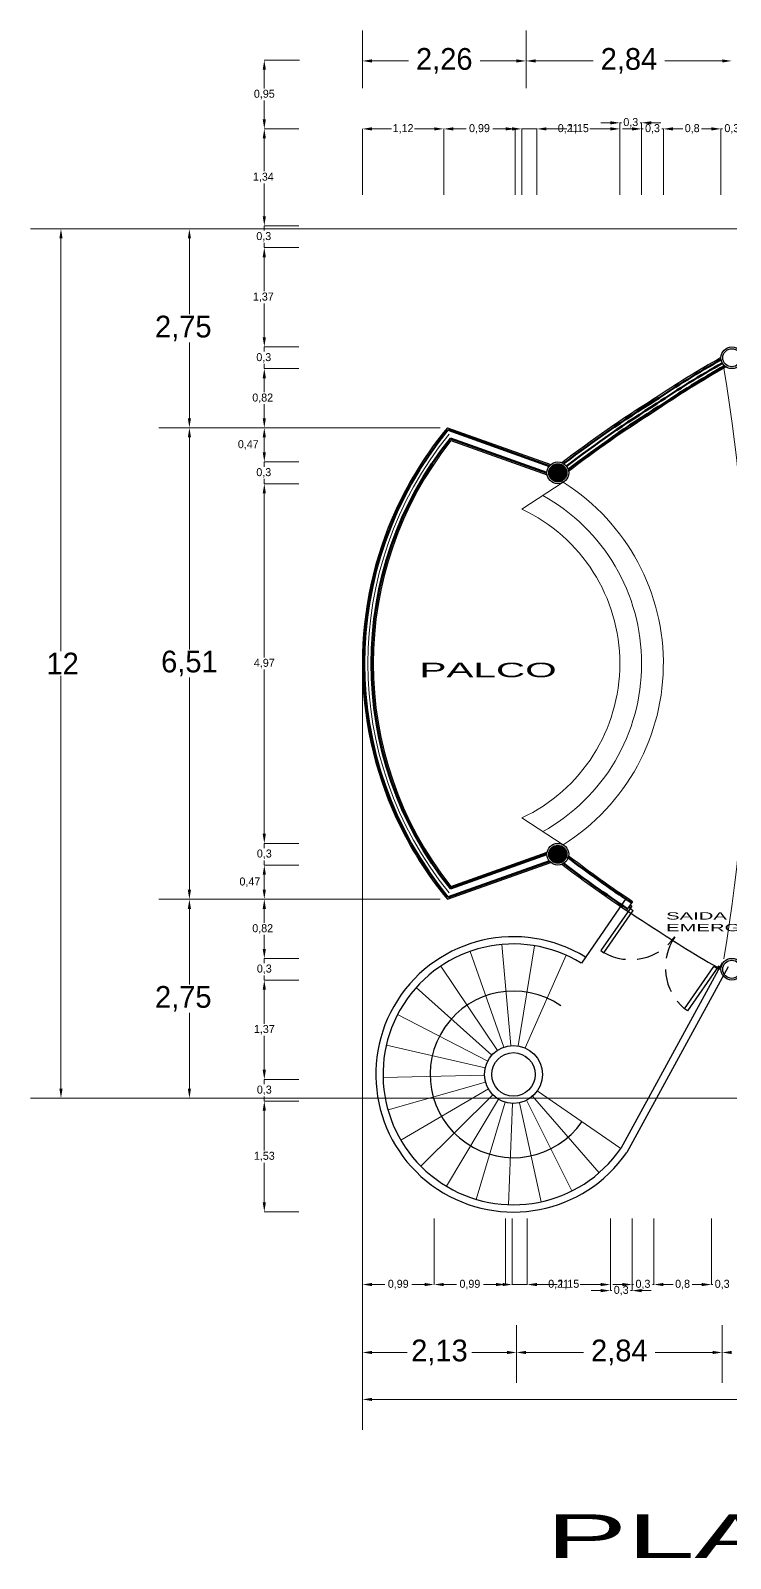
# Model space of a CAD drawing. Header units: millimetres. Extents: x 78.3 to 128, y 45 to 95.8.
# Drawn here: x 78.31 to 87.98, y 74.74 to 95.84 of the extents above; entities that cross this region are included whole.
import ezdxf

# ---------------------------------------------------------------- set-up
doc = ezdxf.new("R2010")
doc.units = ezdxf.units.MM
doc.header["$LTSCALE"] = 0.025
doc.linetypes.add('DASHED', pattern=[19.05, 12.7, -6.35])
for name, color, linetype, lineweight in [('EJES', 7, 'Continuous', 0), ('muebles', 255, 'Continuous', 25), ('MURO CARGA', 6, 'Continuous', 50), ('MURO DIVISORIO', 2, 'Continuous', 25), ('NOMBRES', 54, 'Continuous', 30), ('PISOS', 3, 'Continuous', 18)]:
    doc.layers.add(name, color=color, linetype=linetype, lineweight=lineweight)
doc.styles.add('EST2', font='arial.ttf', dxfattribs={"width": 2, "height": 0.2})

msp = doc.modelspace()

# ---------------------------------------------------------------- hatches: boundary and pattern name
at = {"layer": 'muebles', "linetype": 'DASHED'}
for points in [[(85.533, 89.84, 0.274907), (85.468, 89.73, 0.274907), (85.533, 89.62)], [(85.533, 89.84), (85.533, 89.62, 0.568741), (85.718, 89.73, 0.568741)], [(85.533, 84.354), (85.533, 84.574, -0.568741), (85.718, 84.464, -0.568741)], [(85.533, 84.354, -0.274907), (85.468, 84.464, -0.274907), (85.533, 84.574)]]:
    msp.add_hatch(color=0, dxfattribs=at).paths.add_polyline_path(points)

# ---------------------------------------------------------------- linework, layer by layer
at = {"color": 3}
for centre, radius in [((87.995, 91.318), 0.15), ((87.995, 91.318), 0.125), ((85.593, 89.73), 0.15), ((85.593, 89.73), 0.125), ((85.593, 84.464), 0.15), ((85.593, 84.464), 0.125), ((87.995, 82.876), 0.15), ((87.995, 82.876), 0.125)]:
    msp.add_circle(centre, radius, dxfattribs=at)
at = {"layer": 'EJES', "color": 1, "lineweight": 13, "ltscale": 0.025}
for p, q in [((82.028, 95.427), (81.541, 95.427)), ((81.541, 95.294), (81.541, 95.037)), ((81.541, 94.611), (81.541, 94.868)), ((82.018, 94.478), (81.541, 94.478)), ((82.016, 94.478), (81.541, 94.478)), ((81.541, 94.346), (81.541, 93.893)), ((81.541, 93.271), (81.541, 93.724)), ((81.541, 93.271), (81.541, 93.404)), ((82.016, 93.139), (81.541, 93.139)), ((81.541, 93.139), (81.541, 93.073)), ((82.016, 93.139), (81.541, 93.139)), ((81.541, 92.839), (81.541, 92.904)), ((82.016, 92.839), (81.541, 92.839)), ((82.016, 92.839), (81.541, 92.839)), ((81.541, 92.706), (81.541, 92.574)), ((81.541, 92.706), (81.541, 92.238)), ((81.541, 91.601), (81.541, 92.069)), ((81.541, 91.601), (81.541, 91.733)), ((82.016, 91.468), (81.541, 91.468)), ((81.541, 91.468), (81.541, 91.403)), ((82.016, 91.468), (81.541, 91.468)), ((81.541, 91.168), (81.541, 91.234)), ((82.016, 91.168), (81.541, 91.168)), ((82.016, 91.168), (81.541, 91.168)), ((81.541, 91.036), (81.541, 90.845)), ((81.541, 91.036), (81.541, 90.903)), ((81.541, 90.484), (81.541, 90.676)), ((82.016, 90.352), (81.541, 90.352)), ((82.016, 90.352), (81.541, 90.352)), ((81.541, 90.219), (81.541, 90.012)), ((81.541, 90.012), (81.541, 90.145)), ((82.016, 89.88), (81.541, 89.88)), ((81.541, 89.88), (81.541, 89.814)), ((82.016, 89.88), (81.541, 89.88)), ((81.541, 89.58), (81.541, 89.645)), ((82.016, 89.58), (81.541, 89.58)), ((82.016, 89.58), (81.541, 89.58)), ((81.541, 89.447), (81.541, 87.182)), ((81.541, 89.447), (81.541, 89.315)), ((81.541, 84.747), (81.541, 87.013)), ((82.895, 86.997), (82.895, 76.519)), ((81.541, 84.747), (81.541, 84.879)), ((82.016, 84.614), (81.541, 84.614)), ((81.541, 84.614), (81.541, 84.549)), ((82.016, 84.614), (81.541, 84.614)), ((81.541, 84.314), (81.541, 84.38)), ((82.016, 84.314), (81.541, 84.314)), ((82.016, 84.314), (81.541, 84.314)), ((81.541, 84.182), (81.541, 83.975)), ((81.541, 84.182), (81.541, 84.049)), ((82.016, 83.842), (81.541, 83.842)), ((82.016, 83.842), (81.541, 83.842)), ((81.541, 83.71), (81.541, 83.519)), ((81.541, 83.158), (81.541, 83.35)), ((81.541, 83.158), (81.541, 83.291)), ((82.016, 83.026), (81.541, 83.026)), ((81.541, 83.026), (81.541, 82.96)), ((82.016, 83.026), (81.541, 83.026)), ((81.541, 82.726), (81.541, 82.791)), ((82.016, 82.726), (81.541, 82.726)), ((82.016, 82.726), (81.541, 82.726)), ((81.541, 82.593), (81.541, 82.125)), ((81.541, 82.593), (81.541, 82.461)), ((81.541, 81.488), (81.541, 81.956)), ((81.541, 81.488), (81.541, 81.62)), ((82.016, 81.355), (81.541, 81.355)), ((81.541, 81.355), (81.541, 81.29)), ((82.016, 81.355), (81.541, 81.355)), ((81.541, 81.055), (81.541, 81.121)), ((82.016, 81.055), (81.541, 81.055)), ((82.016, 81.055), (81.541, 81.055)), ((81.541, 80.923), (81.541, 80.375)), ((81.541, 80.923), (81.541, 80.79)), ((81.541, 79.659), (81.541, 80.206)), ((82.016, 79.526), (81.541, 79.526)), ((83.027, 76.938), (96.887, 76.938))]:
    msp.add_line(p, q, dxfattribs=at)
at = {"layer": 'EJES', "color": 3, "linetype": 'Continuous'}
for centre, radius, start, end in [((63.22, 87.097), 25, 350.6155, 9.3845), ((84.095, 87.097), 2.955, 302.1415, 59.3808), ((84.095, 87.097), 2.355, 295.1228, 64.8772), ((84.095, 87.097), 2.655, 299.0857, 60.9143)]:
    msp.add_arc(centre, radius, start, end, dxfattribs=at)
at = {"layer": 'EJES'}
msp.add_arc((87.995, 87.097), 5.025, 140.9411, 219.0589, dxfattribs=at)
at = {"layer": 'EJES', "color": 1, "ltscale": 0.025}
for points in [[(81.519, 95.294), (81.563, 95.294), (81.541, 95.427)], [(81.519, 94.611), (81.563, 94.611), (81.541, 94.478)], [(81.519, 94.346), (81.563, 94.346), (81.541, 94.478)], [(81.519, 93.271), (81.563, 93.271), (81.541, 93.139)], [(81.519, 93.271), (81.563, 93.271), (81.541, 93.139)], [(81.519, 92.706), (81.563, 92.706), (81.541, 92.839)], [(81.519, 92.706), (81.563, 92.706), (81.541, 92.839)], [(81.519, 91.601), (81.563, 91.601), (81.541, 91.468)], [(81.519, 91.601), (81.563, 91.601), (81.541, 91.468)], [(81.519, 91.036), (81.563, 91.036), (81.541, 91.168)], [(81.519, 91.036), (81.563, 91.036), (81.541, 91.168)], [(81.519, 90.484), (81.563, 90.484), (81.541, 90.352)], [(81.519, 90.219), (81.563, 90.219), (81.541, 90.352)], [(81.519, 90.012), (81.563, 90.012), (81.541, 89.88)], [(81.519, 90.012), (81.563, 90.012), (81.541, 89.88)], [(81.519, 89.447), (81.563, 89.447), (81.541, 89.58)], [(81.519, 89.447), (81.563, 89.447), (81.541, 89.58)], [(81.519, 84.747), (81.563, 84.747), (81.541, 84.614)], [(81.519, 84.747), (81.563, 84.747), (81.541, 84.614)], [(81.519, 84.182), (81.563, 84.182), (81.541, 84.314)], [(81.519, 84.182), (81.563, 84.182), (81.541, 84.314)], [(81.519, 83.975), (81.563, 83.975), (81.541, 83.842)], [(81.519, 83.71), (81.563, 83.71), (81.541, 83.842)], [(81.519, 83.158), (81.563, 83.158), (81.541, 83.026)], [(81.519, 83.158), (81.563, 83.158), (81.541, 83.026)], [(81.519, 82.593), (81.563, 82.593), (81.541, 82.726)], [(81.519, 82.593), (81.563, 82.593), (81.541, 82.726)], [(81.519, 81.488), (81.563, 81.488), (81.541, 81.355)], [(81.519, 81.488), (81.563, 81.488), (81.541, 81.355)], [(81.519, 80.923), (81.563, 80.923), (81.541, 81.055)], [(81.519, 80.923), (81.563, 80.923), (81.541, 81.055)], [(81.519, 79.659), (81.563, 79.659), (81.541, 79.526)], [(83.027, 76.96), (83.027, 76.916), (82.895, 76.938)]]:
    msp.add_solid(points, dxfattribs=at)
at = {"layer": 'muebles', "color": 0, "linetype": 'Continuous'}
for p, q in [((86.616, 83.749), (86.186, 83.134)), ((86.588, 83.744), (86.576, 83.727)), ((86.588, 83.744), (86.576, 83.727)), ((86.588, 83.744), (86.599, 83.76)), ((86.588, 83.744), (86.599, 83.76)), ((86.599, 83.76), (86.616, 83.749)), ((86.227, 83.105), (86.634, 83.687)), ((86.576, 83.727), (86.593, 83.716)), ((86.593, 83.716), (86.634, 83.687)), ((86.186, 83.134), (86.227, 83.105)), ((87.343, 82.331), (87.746, 82.916)), ((87.81, 82.92), (87.384, 82.303)), ((87.787, 82.888), (87.746, 82.916)), ((87.826, 82.909), (87.81, 82.92)), ((87.815, 82.893), (87.826, 82.909)), ((87.815, 82.893), (87.826, 82.909)), ((87.804, 82.876), (87.787, 82.888)), ((87.815, 82.893), (87.804, 82.876)), ((87.815, 82.893), (87.804, 82.876)), ((87.384, 82.303), (87.343, 82.331))]:
    msp.add_line(p, q, dxfattribs=at)
at = {"layer": 'muebles', "linetype": 'DASHED'}
for centre, radius, start, end in [((86.596, 83.766), 0.756, 240.87, 324.1463), ((87.821, 82.901), 0.744, 145.476, 230.0086)]:
    msp.add_arc(centre, radius, start, end, dxfattribs=at)
at = {"layer": 'MURO CARGA', "color": 1, "linetype": 'Continuous', "lineweight": 13, "ltscale": 0.025}
for p, q in [((82.895, 95.041), (82.895, 95.835)), ((85.155, 95.041), (85.155, 95.835)), ((85.155, 95.041), (85.155, 95.835)), ((83.027, 95.416), (83.53, 95.416)), ((85.022, 95.416), (84.52, 95.416)), ((85.287, 95.416), (86.08, 95.416)), ((87.862, 95.416), (87.07, 95.416)), ((86.318, 94.562), (86.185, 94.562)), ((86.45, 93.567), (86.45, 94.562)), ((86.45, 94.562), (86.47, 94.562)), ((86.75, 94.562), (86.731, 94.562)), ((86.75, 93.567), (86.75, 94.562)), ((86.883, 94.562), (87.015, 94.562)), ((82.895, 93.567), (82.895, 94.478)), ((83.027, 94.478), (83.298, 94.478)), ((83.886, 94.478), (83.615, 94.478)), ((84.018, 93.567), (84.018, 94.478)), ((84.018, 93.567), (84.018, 94.478)), ((84.151, 94.478), (84.326, 94.478)), ((84.872, 94.478), (84.697, 94.478)), ((84.962, 94.478), (84.83, 94.478)), ((85.005, 93.567), (85.005, 94.478)), ((85.095, 93.567), (85.095, 94.478)), ((85.095, 94.478), (85.304, 94.478)), ((85.304, 93.567), (85.304, 94.478)), ((85.304, 93.567), (85.304, 94.478)), ((85.436, 94.478), (85.719, 94.478)), ((85.436, 94.478), (85.569, 94.478)), ((86.318, 94.478), (86.035, 94.478)), ((86.45, 93.567), (86.45, 94.478)), ((86.618, 94.478), (86.485, 94.478)), ((86.75, 93.567), (86.75, 94.478)), ((86.75, 94.478), (86.77, 94.478)), ((87.05, 94.478), (87.031, 94.478)), ((87.05, 93.567), (87.05, 94.478)), ((87.05, 93.567), (87.05, 94.478)), ((87.183, 94.478), (87.315, 94.478)), ((87.183, 94.478), (87.317, 94.478)), ((87.713, 94.478), (87.578, 94.478)), ((87.713, 94.478), (87.58, 94.478)), ((87.845, 93.567), (87.845, 94.478)), ((87.845, 93.567), (87.845, 94.478)), ((87.845, 94.478), (87.864, 94.478)), ((83.886, 79.435), (83.886, 78.524)), ((83.886, 79.435), (83.886, 78.524)), ((84.872, 79.435), (84.872, 78.524)), ((84.962, 79.435), (84.962, 78.524)), ((85.171, 79.435), (85.171, 78.524)), ((85.171, 79.435), (85.171, 78.524)), ((86.318, 79.435), (86.318, 78.524)), ((86.318, 79.435), (86.318, 78.44)), ((86.618, 79.435), (86.618, 78.524)), ((86.618, 79.435), (86.618, 78.44)), ((86.918, 79.435), (86.918, 78.524)), ((86.918, 79.435), (86.918, 78.524)), ((87.713, 79.435), (87.713, 78.524)), ((87.713, 79.435), (87.713, 78.524)), ((83.027, 78.524), (83.205, 78.524)), ((83.753, 78.524), (83.576, 78.524)), ((84.018, 78.524), (84.193, 78.524)), ((84.74, 78.524), (84.565, 78.524)), ((84.83, 78.524), (84.697, 78.524)), ((84.962, 78.524), (85.171, 78.524)), ((85.304, 78.524), (85.436, 78.524)), ((85.304, 78.524), (85.586, 78.524)), ((86.185, 78.524), (85.903, 78.524)), ((86.485, 78.524), (86.353, 78.524)), ((86.618, 78.524), (86.637, 78.524)), ((86.918, 78.524), (86.898, 78.524)), ((87.05, 78.524), (87.185, 78.524)), ((87.05, 78.524), (87.183, 78.524)), ((87.58, 78.524), (87.446, 78.524)), ((87.58, 78.524), (87.448, 78.524)), ((87.713, 78.524), (87.732, 78.524)), ((86.185, 78.44), (86.053, 78.44)), ((86.318, 78.44), (86.337, 78.44)), ((86.618, 78.44), (86.598, 78.44)), ((86.75, 78.44), (86.883, 78.44)), ((82.895, 77.686), (82.895, 78.005)), ((85.022, 77.961), (85.022, 77.166)), ((85.022, 77.961), (85.022, 77.166)), ((87.862, 77.961), (87.862, 77.166)), ((87.862, 77.961), (87.862, 77.166)), ((83.027, 77.586), (83.514, 77.586)), ((84.89, 77.586), (84.404, 77.586)), ((85.155, 77.586), (85.947, 77.586)), ((87.73, 77.586), (86.937, 77.586))]:
    msp.add_line(p, q, dxfattribs=at)
at = {"layer": 'MURO CARGA', "linetype": 'Continuous'}
for p, q in [((84.077, 90.322), (85.477, 89.824)), ((84.11, 90.204), (85.443, 89.73)), ((84.11, 83.99), (85.443, 84.464)), ((84.077, 83.872), (85.477, 84.37))]:
    msp.add_line(p, q, dxfattribs=at)
at = {"layer": 'MURO CARGA'}
for centre, radius, start, end in [((94.96, 78.768), 14.404, 119.5903, 123.8624), ((94.96, 78.768), 14.354, 119.6255, 123.8624), ((94.96, 78.768), 14.304, 119.5923, 123.8624), ((95.833, 76.537), 16.751, 122.0942, 127.3031), ((95.833, 76.537), 16.701, 122.0942, 127.3031), ((95.833, 76.537), 16.651, 122.0942, 127.3031), ((87.995, 87.097), 5.075, 140.5416, 219.4584), ((87.995, 87.097), 4.975, 141.3478, 218.6522), ((95.833, 97.657), 16.651, 232.627, 236.371), ((95.833, 97.657), 16.751, 232.627, 236.3655)]:
    msp.add_arc(centre, radius, start, end, dxfattribs=at)
at = {"layer": 'MURO CARGA', "color": 1, "linetype": 'Continuous', "ltscale": 0.025}
for points in [[(83.027, 95.438), (83.027, 95.394), (82.895, 95.416)], [(85.022, 95.438), (85.022, 95.394), (85.155, 95.416)], [(85.287, 95.438), (85.287, 95.394), (85.155, 95.416)], [(87.862, 95.438), (87.862, 95.394), (87.995, 95.416)], [(83.027, 94.5), (83.027, 94.456), (82.895, 94.478)], [(83.886, 94.5), (83.886, 94.456), (84.018, 94.478)], [(84.151, 94.5), (84.151, 94.456), (84.018, 94.478)], [(84.872, 94.5), (84.872, 94.456), (85.005, 94.478)], [(84.962, 94.5), (84.962, 94.456), (85.095, 94.478)], [(85.436, 94.5), (85.436, 94.456), (85.304, 94.478)], [(85.436, 94.5), (85.436, 94.456), (85.304, 94.478)], [(86.318, 94.584), (86.318, 94.539), (86.45, 94.562)], [(86.318, 94.5), (86.318, 94.456), (86.45, 94.478)], [(86.618, 94.5), (86.618, 94.456), (86.75, 94.478)], [(86.883, 94.584), (86.883, 94.539), (86.75, 94.562)], [(87.183, 94.5), (87.183, 94.456), (87.05, 94.478)], [(87.183, 94.5), (87.183, 94.456), (87.05, 94.478)], [(87.713, 94.5), (87.713, 94.456), (87.845, 94.478)], [(87.713, 94.5), (87.713, 94.456), (87.845, 94.478)], [(83.027, 78.546), (83.027, 78.502), (82.895, 78.524)], [(83.753, 78.546), (83.753, 78.502), (83.886, 78.524)], [(84.018, 78.546), (84.018, 78.502), (83.886, 78.524)], [(84.74, 78.546), (84.74, 78.502), (84.872, 78.524)], [(84.83, 78.546), (84.83, 78.502), (84.962, 78.524)], [(85.304, 78.546), (85.304, 78.502), (85.171, 78.524)], [(85.304, 78.546), (85.304, 78.502), (85.171, 78.524)], [(86.185, 78.546), (86.185, 78.502), (86.318, 78.524)], [(86.485, 78.546), (86.485, 78.502), (86.618, 78.524)], [(87.05, 78.546), (87.05, 78.502), (86.918, 78.524)], [(87.05, 78.546), (87.05, 78.502), (86.918, 78.524)], [(87.58, 78.546), (87.58, 78.502), (87.713, 78.524)], [(87.58, 78.546), (87.58, 78.502), (87.713, 78.524)], [(86.185, 78.462), (86.185, 78.418), (86.318, 78.44)], [(86.75, 78.462), (86.75, 78.418), (86.618, 78.44)], [(83.027, 77.608), (83.027, 77.564), (82.895, 77.586)], [(84.89, 77.608), (84.89, 77.564), (85.022, 77.586)], [(85.155, 77.608), (85.155, 77.564), (85.022, 77.586)], [(87.73, 77.608), (87.73, 77.564), (87.862, 77.586)], [(87.995, 77.608), (87.995, 77.564), (87.862, 77.586)]]:
    msp.add_solid(points, dxfattribs=at)
at = {"layer": 'MURO DIVISORIO', "linetype": 'Continuous'}
for p, q in [((84.069, 90.352), (85.496, 89.844)), ((84.118, 90.175), (85.446, 89.703)), ((84.118, 84.019), (85.446, 84.491)), ((84.069, 83.842), (85.496, 84.35)), ((86.544, 83.871), (85.918, 82.962)), ((86.626, 83.814), (86.541, 83.69)), ((87.862, 82.964), (86.463, 80.404)), ((87.945, 82.909), (86.545, 80.347)), ((85.155, 81.678), (85.151, 81.672))]:
    msp.add_line(p, q, dxfattribs=at)
for radius in [0.4, 0.3]:
    msp.add_circle((84.98, 81.425), radius, dxfattribs=at)
at = {"layer": 'MURO DIVISORIO'}
for centre, radius, start, end in [((94.96, 78.768), 14.429, 119.544, 123.8624), ((94.958, 78.759), 14.288, 119.5275, 124.2319), ((95.833, 76.537), 16.776, 122.0942, 127.373), ((95.833, 76.537), 16.626, 122.419, 127.371), ((87.995, 87.097), 4.95, 141.5538, 218.4462), ((87.995, 87.097), 5.1, 155.272, 204.728), ((95.833, 97.657), 16.626, 232.627, 236.3724), ((95.833, 97.657), 16.776, 232.627, 237.9058), ((94.96, 95.427), 14.429, 236.1376, 240.456)]:
    msp.add_arc(centre, radius, start, end, dxfattribs=at)
at = {"layer": 'MURO DIVISORIO', "linetype": 'Continuous'}
for centre, radius, start, end in [((87.995, 87.097), 5.1, 140.3443, 155.272), ((87.995, 87.097), 5.1, 204.728, 219.6557), ((84.98, 81.425), 1.9, 58.4549, 325.4347), ((84.98, 81.425), 1.8, 58.6227, 325.4347), ((84.98, 81.425), 1.15, 55.438, 325.4347)]:
    msp.add_arc(centre, radius, start, end, dxfattribs=at)
at = {"layer": 'PISOS', "color": 1, "lineweight": 13, "ltscale": 0.025}
for p, q in [((97.895, 93.097), (78.314, 93.097)), ((97.895, 93.097), (80.087, 93.097)), ((78.734, 92.965), (78.734, 87.267)), ((80.507, 92.965), (80.507, 91.919)), ((80.507, 90.484), (80.507, 91.529)), ((83.969, 90.352), (80.087, 90.352)), ((83.969, 90.352), (80.087, 90.352)), ((80.507, 90.219), (80.507, 87.292)), ((78.734, 81.23), (78.734, 86.927)), ((80.507, 83.975), (80.507, 86.902)), ((83.969, 83.842), (80.087, 83.842)), ((83.969, 83.842), (80.087, 83.842)), ((80.507, 83.71), (80.507, 82.665)), ((80.507, 81.23), (80.507, 82.275)), ((97.895, 81.097), (78.314, 81.097)), ((97.895, 81.097), (80.087, 81.097))]:
    msp.add_line(p, q, dxfattribs=at)
at = {"layer": 'PISOS', "linetype": 'Continuous'}
for p, q in [((85.095, 89.23), (85.667, 89.6)), ((85.095, 84.965), (85.667, 84.595)), ((84.847, 81.802), (84.381, 83.122)), ((84.945, 81.824), (84.822, 83.218)), ((85.045, 81.82), (85.273, 83.201)), ((84.758, 81.757), (83.978, 82.92)), ((85.142, 81.791), (85.706, 83.072)), ((84.682, 81.691), (83.638, 82.624)), ((84.625, 81.609), (83.382, 82.252)), ((84.591, 81.515), (83.226, 81.829)), ((84.581, 81.415), (83.181, 81.38)), ((84.596, 81.316), (83.249, 80.934)), ((84.635, 81.224), (83.425, 80.519)), ((84.696, 81.144), (83.7, 80.16)), ((84.775, 81.082), (84.054, 79.882)), ((84.866, 81.042), (84.467, 79.7)), ((84.965, 81.025), (84.912, 79.626)), ((85.065, 81.034), (85.362, 79.666)), ((85.16, 81.068), (85.787, 79.816)), ((85.243, 81.123), (86.162, 80.067)), ((85.31, 81.198), (86.463, 80.404))]:
    msp.add_line(p, q, dxfattribs=at)
at = {"layer": 'PISOS', "color": 1, "ltscale": 0.025}
for points in [[(78.712, 92.965), (78.756, 92.965), (78.734, 93.097)], [(80.485, 92.965), (80.529, 92.965), (80.507, 93.097)], [(80.485, 90.484), (80.529, 90.484), (80.507, 90.352)], [(80.485, 90.219), (80.529, 90.219), (80.507, 90.352)], [(80.485, 83.975), (80.529, 83.975), (80.507, 83.842)], [(80.485, 83.71), (80.529, 83.71), (80.507, 83.842)], [(78.712, 81.23), (78.756, 81.23), (78.734, 81.097)], [(80.485, 81.23), (80.529, 81.23), (80.507, 81.097)]]:
    msp.add_solid(points, dxfattribs=at)

# ---------------------------------------------------------------- texts
at = {"ltscale": 0.025, "style": 'EST2', "width": 2}
msp.add_text('PLANTA BAIXA PAV. SUPERIOR', height=0.6, dxfattribs=at).set_placement((85.43, 74.751))
at = {"layer": 'EJES', "color": 1, "ltscale": 0.025, "char_height": 0.1105, "attachment_point": 5}
for s, insert in [('0,95', (81.541, 94.953)), ('4,97', (81.541, 87.097)), ('0,3', (81.541, 84.464)), ('0,47', (81.342, 84.078)), ('0,3', (81.541, 82.876)), ('1,37', (81.541, 82.041)), ('0,3', (81.541, 81.205)), ('1,53', (81.541, 80.291))]:
    msp.add_mtext(s, dxfattribs=dict(at, insert=insert))
at = {"layer": 'MURO CARGA', "color": 1}
for s, height, p in [('1,34', 0.1105, (81.384, 93.763)), ('0,3', 0.1105, (81.431, 92.943)), ('1,37', 0.1105, (81.384, 92.108)), ('2,75', 0.3, (80.032, 91.599)), ('0,3', 0.1105, (81.431, 91.272)), ('0,82', 0.1105, (81.375, 90.714)), ('0,47', 0.1105, (81.176, 90.07)), ('0,3', 0.1105, (81.431, 89.684)), ('12', 0.3, (78.534, 86.947)), ('0,82', 0.1105, (81.375, 83.388)), ('2,75', 0.3, (80.032, 82.345))]:
    msp.add_text(s, height=height, dxfattribs=at).set_placement(p)
at = {"layer": 'MURO CARGA', "color": 1, "linetype": 'Continuous', "ltscale": 0.025, "attachment_point": 5}
for s, insert, char_height in [('2,26', (84.025, 95.416), 0.3), ('2,84', (86.575, 95.416), 0.3), ('1,12', (83.457, 94.478), 0.1105), ('0,99', (84.511, 94.478), 0.1105), ('0,21', (85.736, 94.478), 0.1105), ('1,15', (85.877, 94.478), 0.1105), ('0,3', (86.6, 94.562), 0.1105), ('0,3', (86.9, 94.478), 0.1105), ('0,8', (87.448, 94.478), 0.1105), ('0,3', (87.995, 94.478), 0.1105), ('0,99', (83.39, 78.524), 0.1105), ('0,99', (84.379, 78.524), 0.1105), ('0,21', (85.604, 78.524), 0.1105), ('1,15', (85.745, 78.524), 0.1105), ('0,3', (86.468, 78.44), 0.1105), ('0,3', (86.768, 78.524), 0.1105), ('0,8', (87.315, 78.524), 0.1105), ('0,3', (87.862, 78.524), 0.1105), ('2,13', (83.959, 77.586), 0.3), ('2,84', (86.442, 77.586), 0.3)]:
    msp.add_mtext(s, dxfattribs=dict(at, insert=insert, char_height=char_height))
at = {"layer": 'NOMBRES', "color": 0, "ltscale": 0.025, "style": 'EST2', "width": 2}
for s, height, p in [('PALCO', 0.2, (83.683, 86.908)), ('SAIDA', 0.1, (87.088, 83.563)), ('EMERGÊNCIA', 0.1, (87.088, 83.402))]:
    msp.add_text(s, height=height, dxfattribs=at).set_placement(p)
at = {"layer": 'PISOS', "color": 1, "ltscale": 0.025, "insert": (80.507, 87.097), "char_height": 0.3, "attachment_point": 5}
msp.add_mtext('6,51', dxfattribs=at)

doc.saveas('drawing.dxf')
